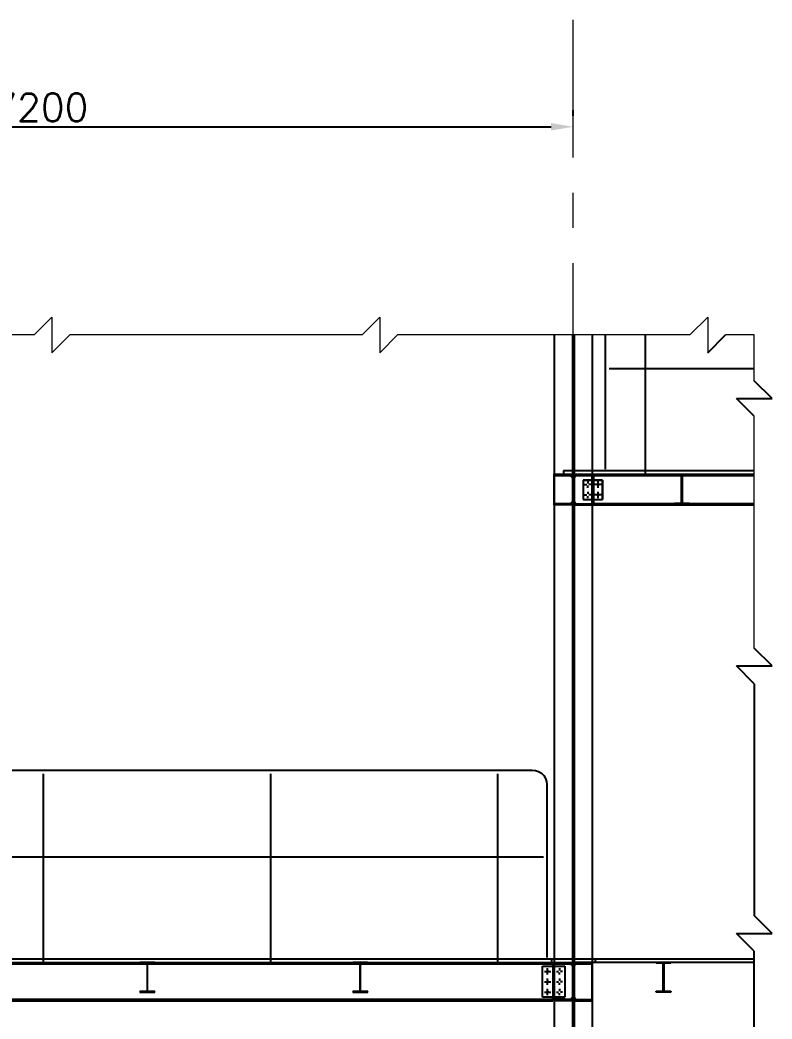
# Model space of a CAD drawing. Header units: metres. Extents: x 0 to 63075, y 0 to 44550.
# Drawn here: x 38609 to 43695, y 15553 to 22306 of the extents above; entities that cross this region are included whole.
import ezdxf

# ---------------------------------------------------------------- set-up
doc = ezdxf.new("R2010")
doc.units = ezdxf.units.M
doc.header["$LTSCALE"] = 75
doc.linetypes.add('CENTER2', pattern=[28.575, 19.05, -3.175, 3.175, -3.175])
for name, color, linetype in [('SC1', 7, 'CENTER2'), ('SDM', 7, 'Continuous'), ('SL1', 8, 'Continuous')]:
    doc.layers.add(name, color=color, linetype=linetype)
doc.styles.add('ROMANS', font='ROMANS.SHX')
doc.dimstyles.new('75___1-75', dxfattribs={"dimscale": 75, "dimtxt": 2.5, "dimasz": 2, "dimexe": 1.5, "dimexo": 1, "dimgap": 0.5, "dimtad": 1, "dimdec": 0, "dimzin": 12, "dimtxsty": 'ROMANS', "dimcen": 0, "dimclrd": 256, "dimclre": 256, "dimclrt": 3, "dimazin": 3, "dimtfac": 1, "dimtdec": 0, "dimtmove": 0, "dimatfit": 0, "dimfxl": 1, "dimlwd": -1, "dimlwe": -1, "dimarcsym": 0})

# ---------------------------------------------------------------- blocks, each defined once
blk = doc.blocks.new('A$C30d4501c')
at = {"layer": 'SL1'}
for points in [[(8623.8, 8386), (8623.6, 8387.1), (8623.4, 8388.1), (8623, 8389), (8622.6, 8390), (8622, 8390.8), (8621.4, 8391.7), (8620.7, 8392.4), (8620, 8393.1), (8619.1, 8393.7), (8618.3, 8394.3), (8617.3, 8394.7), (8616.4, 8395.1), (8615.4, 8395.3), (8614.3, 8395.5), (8613.3, 8395.5), (8612.3, 8395.5), (8611.3, 8395.3), (8610.3, 8395.1), (8609.3, 8394.7), (8608.4, 8394.3), (8607.5, 8393.7), (8606.6, 8393.1), (8605.9, 8392.4), (8605.2, 8391.7), (8604.6, 8390.8), (8604, 8390), (8603.6, 8389), (8603.3, 8388.1), (8603, 8387.1), (8602.9, 8386), (8602.8, 8385), (8602.9, 8384), (8603, 8383), (8603.3, 8382), (8603.6, 8381), (8604, 8380.1), (8604.6, 8379.2), (8605.2, 8378.3), (8605.9, 8377.6), (8606.6, 8376.9), (8607.5, 8376.3), (8608.4, 8375.7), (8609.3, 8375.3), (8610.3, 8375), (8611.3, 8374.7), (8612.3, 8374.6), (8613.3, 8374.5), (8614.3, 8374.6), (8615.4, 8374.7), (8616.4, 8375), (8617.3, 8375.3), (8618.3, 8375.7), (8619.1, 8376.3), (8620, 8376.9), (8620.7, 8377.6), (8621.4, 8378.3), (8622, 8379.2), (8622.6, 8380.1), (8623, 8381), (8623.4, 8382), (8623.6, 8383), (8623.8, 8384), (8623.8, 8385)], [(8623.8, 8316), (8623.6, 8317.1), (8623.4, 8318.1), (8623, 8319), (8622.6, 8320), (8622, 8320.8), (8621.4, 8321.7), (8620.7, 8322.4), (8620, 8323.1), (8619.1, 8323.7), (8618.3, 8324.3), (8617.3, 8324.7), (8616.4, 8325.1), (8615.4, 8325.3), (8614.3, 8325.5), (8613.3, 8325.5), (8612.3, 8325.5), (8611.3, 8325.3), (8610.3, 8325.1), (8609.3, 8324.7), (8608.4, 8324.3), (8607.5, 8323.7), (8606.6, 8323.1), (8605.9, 8322.4), (8605.2, 8321.7), (8604.6, 8320.8), (8604, 8320), (8603.6, 8319), (8603.3, 8318.1), (8603, 8317.1), (8602.9, 8316), (8602.8, 8315), (8602.9, 8314), (8603, 8313), (8603.3, 8312), (8603.6, 8311), (8604, 8310.1), (8604.6, 8309.2), (8605.2, 8308.3), (8605.9, 8307.6), (8606.6, 8306.9), (8607.5, 8306.3), (8608.4, 8305.7), (8609.3, 8305.3), (8610.3, 8305), (8611.3, 8304.7), (8612.3, 8304.6), (8613.3, 8304.5), (8614.3, 8304.6), (8615.4, 8304.7), (8616.4, 8305), (8617.3, 8305.3), (8618.3, 8305.7), (8619.1, 8306.3), (8620, 8306.9), (8620.7, 8307.6), (8621.4, 8308.3), (8622, 8309.2), (8622.6, 8310.1), (8623, 8311), (8623.4, 8312), (8623.6, 8313), (8623.8, 8314), (8623.8, 8315)], [(8282.8, 5096), (8282.6, 5097), (8282.4, 5098), (8282, 5099), (8281.6, 5099.9), (8281, 5100.8), (8280.4, 5101.7), (8279.7, 5102.4), (8279, 5103.1), (8278.1, 5103.7), (8277.3, 5104.3), (8276.3, 5104.7), (8275.4, 5105), (8274.4, 5105.3), (8273.3, 5105.4), (8272.3, 5105.5), (8271.3, 5105.4), (8270.3, 5105.3), (8269.3, 5105), (8268.3, 5104.7), (8267.4, 5104.3), (8266.5, 5103.7), (8265.6, 5103.1), (8264.9, 5102.4), (8264.2, 5101.7), (8263.6, 5100.8), (8263, 5099.9), (8262.6, 5099), (8262.3, 5098), (8262, 5097), (8261.9, 5096), (8261.8, 5095), (8261.9, 5094), (8262, 5093), (8262.3, 5092), (8262.6, 5091), (8263, 5090), (8263.6, 5089.2), (8264.2, 5088.3), (8264.9, 5087.6), (8265.6, 5086.9), (8266.5, 5086.3), (8267.4, 5085.7), (8268.3, 5085.3), (8269.3, 5085), (8270.3, 5084.7), (8271.3, 5084.5), (8272.3, 5084.5), (8273.3, 5084.5), (8274.4, 5084.7), (8275.4, 5085), (8276.3, 5085.3), (8277.3, 5085.7), (8278.1, 5086.3), (8279, 5086.9), (8279.7, 5087.6), (8280.4, 5088.3), (8281, 5089.2), (8281.6, 5090), (8282, 5091), (8282.4, 5092), (8282.6, 5093), (8282.8, 5094), (8282.8, 5095)], [(8282.8, 5026), (8282.6, 5027), (8282.4, 5028), (8282, 5029), (8281.6, 5029.9), (8281, 5030.8), (8280.4, 5031.7), (8279.7, 5032.4), (8279, 5033.1), (8278.1, 5033.7), (8277.3, 5034.3), (8276.3, 5034.7), (8275.4, 5035), (8274.4, 5035.3), (8273.3, 5035.4), (8272.3, 5035.5), (8271.3, 5035.4), (8270.3, 5035.3), (8269.3, 5035), (8268.3, 5034.7), (8267.4, 5034.3), (8266.5, 5033.7), (8265.6, 5033.1), (8264.9, 5032.4), (8264.2, 5031.7), (8263.6, 5030.8), (8263, 5029.9), (8262.6, 5029), (8262.3, 5028), (8262, 5027), (8261.9, 5026), (8261.8, 5025), (8261.9, 5024), (8262, 5023), (8262.3, 5022), (8262.6, 5021), (8263, 5020), (8263.6, 5019.2), (8264.2, 5018.3), (8264.9, 5017.6), (8265.6, 5016.9), (8266.5, 5016.3), (8267.4, 5015.7), (8268.3, 5015.3), (8269.3, 5015), (8270.3, 5014.7), (8271.3, 5014.5), (8272.3, 5014.5), (8273.3, 5014.5), (8274.4, 5014.7), (8275.4, 5015), (8276.3, 5015.3), (8277.3, 5015.7), (8278.1, 5016.3), (8279, 5016.9), (8279.7, 5017.6), (8280.4, 5018.3), (8281, 5019.2), (8281.6, 5020), (8282, 5021), (8282.4, 5022), (8282.6, 5023), (8282.8, 5024), (8282.8, 5025)], [(8282.8, 4956), (8282.6, 4957), (8282.4, 4958), (8282, 4959), (8281.6, 4959.9), (8281, 4960.8), (8280.4, 4961.7), (8279.7, 4962.4), (8279, 4963.1), (8278.1, 4963.7), (8277.3, 4964.3), (8276.3, 4964.7), (8275.4, 4965), (8274.4, 4965.3), (8273.3, 4965.4), (8272.3, 4965.5), (8271.3, 4965.4), (8270.3, 4965.3), (8269.3, 4965), (8268.3, 4964.7), (8267.4, 4964.3), (8266.5, 4963.7), (8265.6, 4963.1), (8264.9, 4962.4), (8264.2, 4961.7), (8263.6, 4960.8), (8263, 4959.9), (8262.6, 4959), (8262.3, 4958), (8262, 4957), (8261.9, 4956), (8261.8, 4955), (8261.9, 4954), (8262, 4953), (8262.3, 4952), (8262.6, 4951), (8263, 4950), (8263.6, 4949.2), (8264.2, 4948.3), (8264.9, 4947.6), (8265.6, 4946.9), (8266.5, 4946.3), (8267.4, 4945.7), (8268.3, 4945.3), (8269.3, 4945), (8270.3, 4944.7), (8271.3, 4944.5), (8272.3, 4944.5), (8273.3, 4944.5), (8274.4, 4944.7), (8275.4, 4945), (8276.3, 4945.3), (8277.3, 4945.7), (8278.1, 4946.3), (8279, 4946.9), (8279.7, 4947.6), (8280.4, 4948.3), (8281, 4949.2), (8281.6, 4950), (8282, 4951), (8282.4, 4952), (8282.6, 4953), (8282.8, 4954), (8282.8, 4955)]]:
    blk.add_hatch(color=256, dxfattribs=at).paths.add_polyline_path(points, flags=17)
for p, q in [((8317.3, 9396.4), (8317.3, 5180)), ((8440.1, 9396.4), (8440.1, 434)), ((8450.6, 9396.4), (8450.6, 434)), ((8573.3, 9396.4), (8573.3, 5180)), ((8663.3, 8490), (8663.3, 9396.4)), ((8931.6, 9396.4), (8931.6, 8455)), ((8687.3, 9170), (9669.3, 9170)), ((8317.3, 8455), (8440.1, 8455)), ((8317.3, 8447), (8317.3, 8455)), ((8317.3, 8256), (8317.3, 8447)), ((8317.3, 8447), (8425.1, 8447)), ((8440.1, 8447), (8317.3, 8447)), ((8378.8, 8480), (8378.8, 8455)), ((8378.8, 8480), (8573.3, 8480)), ((8378.8, 8455), (8573.3, 8455)), ((8425.1, 8455), (8425.1, 8447)), ((8425.1, 8447), (8440.1, 8432)), ((8440.1, 8455), (8440.1, 8447)), ((8450.6, 8455), (8573.3, 8455)), ((8450.6, 8455), (8450.6, 8447)), ((8450.6, 8447), (8573.3, 8447)), ((8465.6, 8447), (8450.6, 8432)), ((8465.6, 8455), (8465.6, 8447)), ((8573.3, 8447), (8465.6, 8447)), ((8573.3, 8480), (9669.3, 8480)), ((8573.3, 8455), (9669.3, 8455)), ((8573.3, 8447), (8573.3, 8455)), ((8573.3, 8256), (8573.3, 8447)), ((8583.3, 8455), (8583.3, 8415)), ((8583.3, 8455), (9669.3, 8455)), ((8583.3, 8446.6), (9669.3, 8446.6)), ((9130.3, 8449.8), (9130.3, 8455)), ((9130.3, 8455), (9230.3, 8455)), ((9178.2, 8449.8), (9130.3, 8449.8)), ((9178.2, 8260.2), (9178.2, 8449.8)), ((9230.3, 8449.8), (9182.5, 8449.8)), ((9182.5, 8449.8), (9182.5, 8260.2)), ((9230.3, 8455), (9230.3, 8449.8)), ((8440.1, 8432), (8440.1, 8271)), ((8450.6, 8432), (8450.6, 8271)), ((8513.3, 8415), (8513.3, 8285)), ((8513.3, 8415), (8573.3, 8415)), ((8513.3, 8415), (8513.3, 8285)), ((8643.3, 8415), (8513.3, 8415)), ((8522.3, 8385), (8536.3, 8385)), ((8543.3, 8406), (8543.3, 8392)), ((8543.3, 8364), (8543.3, 8378)), ((8564.3, 8385), (8550.3, 8385)), ((8573.3, 8415), (8643.3, 8415)), ((8583.3, 8415), (8583.3, 8248)), ((8634.3, 8385), (8592.3, 8385)), ((8613.3, 8364), (8613.3, 8406)), ((8643.3, 8415), (8643.3, 8285)), ((8643.3, 8285), (8643.3, 8415)), ((8522.3, 8315), (8536.3, 8315)), ((8543.3, 8336), (8543.3, 8322)), ((8543.3, 8294), (8543.3, 8308)), ((8564.3, 8315), (8550.3, 8315)), ((8634.3, 8315), (8592.3, 8315)), ((8613.3, 8294), (8613.3, 8336)), ((8425.1, 8256), (8317.3, 8256)), ((8317.3, 8256), (8440.1, 8256)), ((8317.3, 8248), (8317.3, 8256)), ((8440.1, 8248), (8317.3, 8248)), ((8440.1, 8271), (8425.1, 8256)), ((8425.1, 8256), (8425.1, 8248)), ((8440.1, 8256), (8440.1, 8248)), ((8450.6, 8271), (8465.6, 8256)), ((8450.6, 8256), (8573.3, 8256)), ((8450.6, 8256), (8450.6, 8248)), ((8450.6, 8248), (8573.3, 8248)), ((8465.6, 8256), (8465.6, 8248)), ((8465.6, 8256), (8573.3, 8256)), ((8513.3, 8285), (8573.3, 8285)), ((8513.3, 8285), (8643.3, 8285)), ((8573.3, 8285), (8643.3, 8285)), ((8573.3, 8248), (8573.3, 8256)), ((8583.3, 8285), (8583.3, 8248)), ((8583.3, 8256.4), (9669.3, 8256.4)), ((8583.3, 8248), (9669.3, 8248)), ((9130.3, 8260.2), (9178.2, 8260.2)), ((9130.3, 8255), (9130.3, 8260.2)), ((9230.3, 8255), (9130.3, 8255)), ((9182.5, 8260.2), (9230.3, 8260.2)), ((9230.3, 8260.2), (9230.3, 8255)), ((1523.3, 6455.5), (8167.3, 6455.5)), ((4863.6, 5154.9), (4863.6, 6431.1)), ((6399.6, 5154.9), (6399.6, 6431.1)), ((7935.6, 5154.9), (7935.6, 6431.1)), ((8167.3, 6455.5), (8189.6, 6453)), ((8189.6, 6453), (8210.7, 6445.6)), ((8210.7, 6445.6), (8229.7, 6433.7)), ((8229.7, 6433.7), (8245.5, 6417.9)), ((8245.5, 6417.9), (8257.4, 6398.9)), ((8257.4, 6398.9), (8264.8, 6377.8)), ((8264.8, 6377.8), (8267.3, 6355.5)), ((8267.3, 6355.5), (8267.3, 5189.9)), ((1447.3, 5869.9), (8243.3, 5869.9)), ((1383.3, 5155), (8307.3, 5155)), ((3565.3, 5180), (8445.3, 5180)), ((3565.3, 5155), (8445.3, 5155)), ((4127.5, 5145.9), (5563.2, 5145.9)), ((5615.3, 5154.9), (5515.3, 5154.9)), ((5615.3, 5154.9), (5515.3, 5154.9)), ((5515.3, 5154.9), (5515.3, 5149.7)), ((5563.2, 5149.7), (5515.3, 5149.7)), ((5563.2, 5149.7), (5515.3, 5149.7)), ((5515.3, 5149.7), (5515.3, 5149.7)), ((5563.2, 5149.7), (5563.2, 4960.1)), ((5563.2, 5145.9), (5567.5, 5145.9)), ((5567.5, 5149.7), (5567.5, 5149.7)), ((5567.5, 5149.7), (5615.3, 5149.7)), ((5567.5, 4960.1), (5567.5, 5149.7)), ((5567.5, 5149.7), (5615.3, 5149.7)), ((5567.5, 5145.9), (7003.2, 5145.9)), ((5615.3, 5154.9), (5615.3, 5154.9)), ((5615.3, 5149.7), (5615.3, 5154.9)), ((5615.3, 5149.7), (5615.3, 5149.7)), ((5615.3, 5149.7), (5615.3, 5149.7)), ((7055.3, 5154.9), (6955.3, 5154.9)), ((7055.3, 5154.9), (6955.3, 5154.9)), ((6955.3, 5154.9), (6955.3, 5149.7)), ((7003.2, 5149.7), (6955.3, 5149.7)), ((7003.2, 5149.7), (6955.3, 5149.7)), ((6955.3, 5149.7), (6955.3, 5149.7)), ((7003.2, 5149.7), (7003.2, 4960.1)), ((7003.2, 5145.9), (7007.5, 5145.9)), ((7007.5, 5149.7), (7007.5, 5149.7)), ((7007.5, 5149.7), (7055.3, 5149.7)), ((7007.5, 4960.1), (7007.5, 5149.7)), ((7007.5, 5149.7), (7055.3, 5149.7)), ((7007.5, 5145.9), (8307.3, 5145.9)), ((7055.3, 5154.9), (7055.3, 5154.9)), ((7055.3, 5149.7), (7055.3, 5154.9)), ((7055.3, 5149.7), (7055.3, 5149.7)), ((7055.3, 5149.7), (7055.3, 5149.7)), ((8297.3, 5180), (8297.3, 5155)), ((8307.3, 5155), (8307.3, 5130)), ((8317.3, 5180), (8317.3, 5155)), ((8317.3, 5155), (8317.3, 440.3)), ((8317.3, 5155), (8440.1, 5155)), ((8317.3, 5147), (8317.3, 5155)), ((8440.1, 5147), (8317.3, 5147)), ((8317.3, 4905), (8317.3, 5147)), ((8317.3, 5147), (8425.1, 5147)), ((8425.1, 5155), (8425.1, 5147)), ((8425.1, 5147), (8440.1, 5132)), ((8440.1, 5155), (8440.1, 5147)), ((8440.1, 5132), (8440.1, 4920)), ((8445.3, 5180), (8445.3, 5155)), ((8445.3, 5155), (8445.3, 5180)), ((8445.3, 5180), (9669.3, 5180)), ((9669.3, 5155), (8445.3, 5155)), ((8450.6, 5155), (8573.3, 5155)), ((8450.6, 5155), (8450.6, 5147)), ((8465.6, 5147), (8450.6, 5132)), ((8450.6, 5147), (8573.3, 5147)), ((8450.6, 5132), (8450.6, 4920)), ((8465.6, 5155), (8465.6, 5147)), ((8573.3, 5147), (8465.6, 5147)), ((8573.3, 5180), (8573.3, 5155)), ((8573.3, 5155), (8573.3, 440.3)), ((8573.3, 5147), (8573.3, 5155)), ((8573.3, 4905), (8573.3, 5147)), ((8593.3, 5180), (8593.3, 5155)), ((9005.3, 5155), (9105.3, 5155)), ((9005.3, 5149.8), (9005.3, 5155)), ((9053.2, 5149.8), (9005.3, 5149.8)), ((9053.2, 4960.2), (9053.2, 5149.8)), ((9105.3, 5149.8), (9057.5, 5149.8)), ((9057.5, 5149.8), (9057.5, 4960.2)), ((9105.3, 5155), (9105.3, 5149.8)), ((8237.3, 4920), (8237.3, 5130)), ((8237.3, 5130), (8387.3, 5130)), ((8237.3, 4920), (8237.3, 5130)), ((8237.3, 5130), (8317.3, 5130)), ((8251.3, 5095), (8293.3, 5095)), ((8272.3, 5074), (8272.3, 5116)), ((8307.3, 5130), (8307.3, 4897)), ((8317.3, 5130), (8387.3, 5130)), ((8331.3, 5095), (8345.3, 5095)), ((8352.3, 5116), (8352.3, 5102)), ((8352.3, 5074), (8352.3, 5088)), ((8373.3, 5095), (8359.3, 5095)), ((8387.3, 5130), (8387.3, 4920)), ((8387.3, 5130), (8387.3, 4920)), ((8251.3, 5025), (8293.3, 5025)), ((8272.3, 5004), (8272.3, 5046)), ((8331.3, 5025), (8345.3, 5025)), ((8352.3, 5046), (8352.3, 5032)), ((8352.3, 5004), (8352.3, 5018)), ((8373.3, 5025), (8359.3, 5025)), ((5563.2, 4960.1), (5515.3, 4960.1)), ((5515.3, 4960.1), (5515.3, 4954.9)), ((5515.3, 4960.1), (5563.2, 4960.1)), ((5515.3, 4954.9), (5515.3, 4954.9)), ((5515.3, 4954.9), (5615.3, 4954.9)), ((5515.3, 4954.9), (5615.3, 4954.9)), ((5515.3, 4954.9), (5515.3, 4954.9)), ((5563.2, 4960.1), (5563.2, 4960.1)), ((5567.5, 4960.1), (5567.5, 4960.1)), ((5615.3, 4960.1), (5567.5, 4960.1)), ((5615.3, 4960.1), (5567.5, 4960.1)), ((5567.5, 4960.1), (5567.5, 4960.1)), ((5615.3, 4960.1), (5615.3, 4960.1)), ((5615.3, 4954.9), (5615.3, 4960.1)), ((5615.3, 4954.9), (5615.3, 4954.9)), ((5615.3, 4954.9), (5615.3, 4954.9)), ((7003.2, 4960.1), (6955.3, 4960.1)), ((6955.3, 4960.1), (6955.3, 4954.9)), ((6955.3, 4960.1), (7003.2, 4960.1)), ((6955.3, 4954.9), (6955.3, 4954.9)), ((6955.3, 4954.9), (7055.3, 4954.9)), ((6955.3, 4954.9), (7055.3, 4954.9)), ((6955.3, 4954.9), (6955.3, 4954.9)), ((7003.2, 4960.1), (7003.2, 4960.1)), ((7007.5, 4960.1), (7007.5, 4960.1)), ((7055.3, 4960.1), (7007.5, 4960.1)), ((7055.3, 4960.1), (7007.5, 4960.1)), ((7007.5, 4960.1), (7007.5, 4960.1)), ((7055.3, 4960.1), (7055.3, 4960.1)), ((7055.3, 4954.9), (7055.3, 4960.1)), ((7055.3, 4954.9), (7055.3, 4954.9)), ((7055.3, 4954.9), (7055.3, 4954.9)), ((8251.3, 4955), (8293.3, 4955)), ((8272.3, 4934), (8272.3, 4976)), ((8331.3, 4955), (8345.3, 4955)), ((8352.3, 4976), (8352.3, 4962)), ((8352.3, 4934), (8352.3, 4948)), ((8373.3, 4955), (8359.3, 4955)), ((9005.3, 4955), (9005.3, 4960.2)), ((9005.3, 4960.2), (9053.2, 4960.2)), ((9105.3, 4955), (9005.3, 4955)), ((9057.5, 4960.2), (9105.3, 4960.2)), ((9105.3, 4960.2), (9105.3, 4955)), ((1383.3, 4906.1), (8307.3, 4906.1)), ((1383.3, 4897), (8307.3, 4897)), ((8387.3, 4920), (8237.3, 4920)), ((8317.3, 4920), (8237.3, 4920)), ((8307.3, 4897), (8307.3, 4920)), ((8317.3, 4920), (8387.3, 4920)), ((8317.3, 4905), (8440.1, 4905)), ((8317.3, 4897), (8317.3, 4905)), ((8425.1, 4905), (8317.3, 4905)), ((8440.1, 4897), (8317.3, 4897)), ((8440.1, 4920), (8425.1, 4905)), ((8425.1, 4905), (8425.1, 4897)), ((8440.1, 4905), (8440.1, 4897)), ((8450.6, 4920), (8465.6, 4905)), ((8450.6, 4905), (8573.3, 4905)), ((8450.6, 4905), (8450.6, 4897)), ((8450.6, 4897), (8573.3, 4897)), ((8465.6, 4905), (8573.3, 4905)), ((8465.6, 4905), (8465.6, 4897)), ((8573.3, 4897), (8573.3, 4905))]:
    blk.add_line(p, q, dxfattribs=at)
blk = doc.blocks.new('*D35')
at = {"layer": 'Defpoints', "color": 0, "transparency": 16777216}
for p in [(35150.5, 21584), (42350.5, 21584), (42350.5, 21584)]:
    blk.add_point(p, dxfattribs=at)
at = {"layer": 'SDM', "transparency": 16777216}
for p, q in [((35150.5, 21659), (35150.5, 21696.5)), ((42350.5, 21659), (42350.5, 21696.5)), ((35300.5, 21584), (42200.5, 21584))]:
    blk.add_line(p, q, dxfattribs=at)
for points in [[(35300.5, 21609), (35300.5, 21559), (35150.5, 21584)], [(42200.5, 21609), (42200.5, 21559), (42350.5, 21584)]]:
    blk.add_solid(points, dxfattribs=at)
at = {"layer": 'SDM', "color": 3, "transparency": 16777216, "insert": (38750.5, 21715.3), "char_height": 187.5, "attachment_point": 5, "style": 'ROMANS'}
blk.add_mtext('7200', dxfattribs=at)

msp = doc.modelspace()

# ---------------------------------------------------------------- linework, layer by layer
at = {"layer": 'SC1', "lineweight": 0}
msp.add_line((42350.5, 10661.1), (42350.5, 22305.9), dxfattribs=at)
at = {"layer": 'SDM', "linetype": 'Continuous', "lineweight": 0}
for p, q in [((38705.7, 20176.7), (38825.7, 20296.7)), ((38825.7, 20296.7), (38825.7, 20056.7)), ((40922.8, 20176.7), (41042.8, 20296.7)), ((41042.8, 20296.7), (41042.8, 20056.7)), ((43139.9, 20176.7), (43259.9, 20296.7)), ((43259.9, 20296.7), (43259.9, 20056.7)), ((38705.7, 20176.7), (36728.6, 20176.7)), ((38825.7, 20056.7), (38945.7, 20176.7)), ((40922.8, 20176.7), (38945.7, 20176.7)), ((41042.8, 20056.7), (41162.8, 20176.7)), ((43139.9, 20176.7), (41162.8, 20176.7)), ((43574.6, 20176.7), (43379.9, 20176.7))]:
    msp.add_line(p, q, dxfattribs=at)
at = {"layer": 'SDM', "linetype": 'Continuous', "lineweight": 0, "extrusion": (0, 1, 0)}
for p, q in [((43574.6, 19867.3), (43574.6, 20176.7)), ((43574.6, 18059.6), (43574.6, 19627.3))]:
    msp.add_line(p, q, dxfattribs=at)
at = {"layer": 'SDM'}
for p, q in [((43694.6, 19747.3), (43574.6, 19867.3)), ((43574.6, 19627.3), (43454.6, 19747.3)), ((43454.6, 19747.3), (43694.6, 19747.3)), ((43694.6, 17939.6), (43574.6, 18059.6)), ((43574.6, 17819.6), (43454.6, 17939.6)), ((43454.6, 17939.6), (43694.6, 17939.6)), ((43574.6, 17819.6), (43574.6, 16252)), ((43694.6, 16132), (43574.6, 16252)), ((43574.6, 16012), (43454.6, 16132)), ((43454.6, 16132), (43694.6, 16132))]:
    msp.add_line(p, q, dxfattribs=at)
at = {"layer": 'SDM', "extrusion": (0, 1, 0)}
msp.add_line((43574.6, 14178.6), (43574.6, 16012), dxfattribs=at)
at = {"layer": 'SL1'}
msp.add_line((43259.9, 20056.7), (43379.9, 20176.7), dxfattribs=at)

# ---------------------------------------------------------------- block references
at = {"layer": 'SDM'}
msp.add_blockref('A$C30d4501c', (33905.2, 10780.4), dxfattribs=at)

# ---------------------------------------------------------------- dimensions: what is measured, and where the dimension line sits
dim = msp.add_linear_dim(base=(42350.5, 21584), p1=(35150.5, 21584), p2=(42350.5, 21584), dimstyle='75___1-75', dxfattribs=at)
dim.commit()
dim.dimension.update_dxf_attribs({"geometry": '*D35', "text_midpoint": (38750.5, 21715.3)})

doc.saveas('drawing.dxf')
